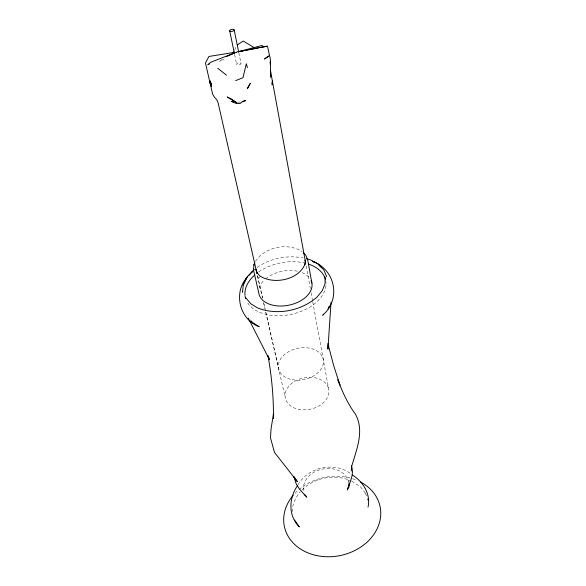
<?xml version="1.0" encoding="UTF-8"?>
<svg xmlns="http://www.w3.org/2000/svg" width="586" height="586" viewBox="0 0 586 586"><rect width="100%" height="100%" fill="white"/><g stroke="black" fill="none" stroke-linecap="round" stroke-linejoin="round"><path stroke-width="0.44" stroke-dasharray="2.93 2.2" d="M303.38 490.57C301.68 466.917 342.649 459.329 348.802 482.549M292.59 511.703L292.788 506.245L295.6 498.276L300.193 491.764M234.598 50.169L236.239 46.191M255.496 261.341C264.909 246.874 287.484 242.333 302.12 251.453M298.018 484.761C308.148 466.947 334.972 461.197 351.109 474.052M221.537 59.464L219.494 61.53L225.888 58.036M301.98 489.94C314.492 477.539 334.877 473.532 350.985 480.85M257.173 267.406C270.285 258.243 287.411 254.961 303.065 257.884M258.155 277.976L260.287 276.753M235.491 52.799L237.088 51.927L235.455 52.55M235.565 52.645L237.088 51.927M240.465 102.008L236.891 102.272M351.768 481.15L360.427 486.841L365.591 493.412L365.203 492.452L367.092 497.521M257.518 275.86L262.594 298.149M263.81 303.497L265.026 308.851M265.839 312.419L278.438 367.7M257.474 275.764L262.521 297.922M263.532 302.361L265.553 311.225M265.751 312.111L285.14 397.22M234.612 54.557L236.619 64.233M238.854 52.843L241.007 63.405A2.234 1.04 -11.6 0 1 237.835 64.929A2.234 1.04 -11.6 0 1 237.601 63.134A2.234 1.04 -11.6 0 1 241.007 63.405M306.17 265.941L310.324 288.524M311.085 292.788L312.558 300.838M312.719 301.731L328.753 389.404A22.165 15.976 -11.6 0 1 298.545 409.284A22.165 15.976 -11.6 0 1 293.667 382.043A22.165 15.976 -11.6 0 1 328.753 389.404M348.868 480.176L348.992 481.502M295.058 493.2A48.88 39.848 -11.6 0 1 298.289 490.101M298.977 489.515A48.88 39.848 -11.6 0 1 349.937 477.978M352.538 478.718A48.88 39.848 -11.6 0 1 355.936 479.919M325.699 280.562A41.049 26.267 -11.6 0 1 294.59 313.532A41.049 26.267 -11.6 0 1 247.058 301.841M258.697 271.933A41.049 26.267 -11.6 0 1 306.698 263.539M259.129 288.166A27.029 17.287 -11.6 0 1 264.389 279.947M265.656 278.819A27.029 17.287 -11.6 0 1 297.952 271.333M302.054 272.615A27.029 17.287 -11.6 0 1 309.752 278.218M292.15 379.669A22.817 15.925 -11.6 0 0 323.325 359.621A22.817 15.925 -11.6 0 0 287.286 352.508A22.817 15.925 -11.6 0 0 292.15 379.669"/><path stroke-width="0.88" d="M325.113 276.9L325.054 283.873L322.227 290.759L316.865 297.249C300.97 310.961 277.368 315.59 257.679 308.002L250.786 303.753L246.017 298.025M270.41 63.911L270.358 59.252L267.443 46.001L237.982 51.751L261.935 45.488L263.707 46.624L266.227 46.536M273.677 414.412L273.435 418.492C273.699 397.293 271.677 376.153 267.919 355.292M331.031 302.23L327.911 349.131L327.94 343.572L333.485 364.946L339.961 385.141L337.932 379.911M242.523 291.696L242.538 292.216L243.263 284.466L246.816 277.141L254.287 269.443M311.085 280.482A27.029 17.287 -11.6 0 1 289.997 304.947A27.029 17.287 -11.6 0 1 258.741 292.758L253.511 270.021L253.914 264.66L254.764 262.836M253.46 269.604L253.496 269.194M253.877 265.048L253.914 264.66M351.256 471.027L351.717 466.229C356.486 449.513 364.748 430.798 355.372 414.075C347.703 403.666 342.4 392.034 337.968 379.962M273.442 413.841L271.025 429.12L270.49 437.947L274.504 452.399L297.432 481.707L293.674 476.506L296.033 480.791L295.285 478.374M348.875 487.369L349.022 483.135M368.023 507.088C370.96 494.306 363.144 481.824 352.596 475.107M348.941 485.098L347.417 490.006C349.666 482.234 354.596 474.074 351.366 465.848M329.295 305.936L328.101 309.012L328.658 307.811M243.278 284.972L246.384 278.606M297.615 485.538C288.73 497.844 288.048 515.863 299.336 526.902L294.568 520.002M247.79 276.68C232.781 291.733 239.256 319.546 259.224 326.746L251.453 321.817L252.471 322.725L250.786 320.659M323.582 314.213L322.71 315.239C341.433 298.897 335.236 269.582 312.404 261.21M248.925 275.42L252.742 271.201L251.753 272.285M245.527 279.185L246.772 277.815M232.708 52.887L233.939 51.758M237.315 44.917L243.293 41.035L254.031 47.547M209.495 63.984L207.825 64.716L210.63 62.292L235.433 52.579M226.218 56.674L234.583 53.026M235.653 80.641L242.992 77.682L246.31 63.742L247.439 67.639M242.223 101.576L245.812 100.572L242.831 101.451L239.952 103.583L236.363 103.51L231.177 101.4L233.514 101.825M237.975 51.766L258.28 48.001M260.045 47.678L264.462 46.858M237.989 51.78L242.501 51.041M234.451 52.352L208.946 56.454L206.983 60.094L205.452 63.017L212.542 93.797C213.582 97.364 217.34 99.151 218.109 102.88L256.902 273.186M306.397 258.785L310.558 259.913L318.242 264.103L323.78 269.787L326.702 276.614M312.485 261.393L314.001 262.22M217.78 68.269L226.526 75.22M318.557 264.704L321.56 267.787M303.24 252.61L305.731 255.188L307.745 260.111L311.891 283.075M305.313 495.119L306.793 497.177C301.644 491.434 295.139 485.735 294.59 477.502M304.229 494.313L304.801 495.148M257.371 273.42L257.027 272.688L259.723 275.801C273.428 285.038 298.977 280.108 305.225 263.568L305.028 264.293L305.16 260.155L305.189 260.58M248.252 318.147L269.457 359.672L268.505 356.669M257.232 273.025L255.921 269.15L256.866 273.105M367.759 498.928L368.03 500.056M229.69 30.809L234.246 52.799M234.18 29.952A2.285 1.011 -11.6 0 1 230.921 31.461A2.285 1.011 -11.6 0 1 230.701 29.725A2.285 1.011 -11.6 0 1 234.18 29.952L238.67 51.964M270.417 70.298L305.555 262.425M270.432 73.909L270.739 77.191L270.278 61.633L270.366 63.823M360.742 482.139A48.88 39.848 -11.6 0 1 371.392 537.604A48.88 39.848 -11.6 0 1 303.38 550.723A48.88 39.848 -11.6 0 1 293.3 495.155M245.68 298.626A41.049 26.267 -11.6 0 1 245.095 296.106M244.992 295.263A41.049 26.267 -11.6 0 1 254.727 275.039M308.287 264.022A41.049 26.267 -11.6 0 1 325.508 279.734M272.212 82.904L272.146 84.853L272.38 81.022L272.212 82.904M250.237 83.454L247.395 88.654L250.237 83.454M268.74 56.044L264.623 58.944L268.74 56.044M231.294 99.078L227.229 96.998L236.759 102.718L231.294 99.078M211.304 84.04L209.722 80.524L211.304 84.04M211.553 86.391L209.92 82.428L211.553 86.391"/></g></svg>
